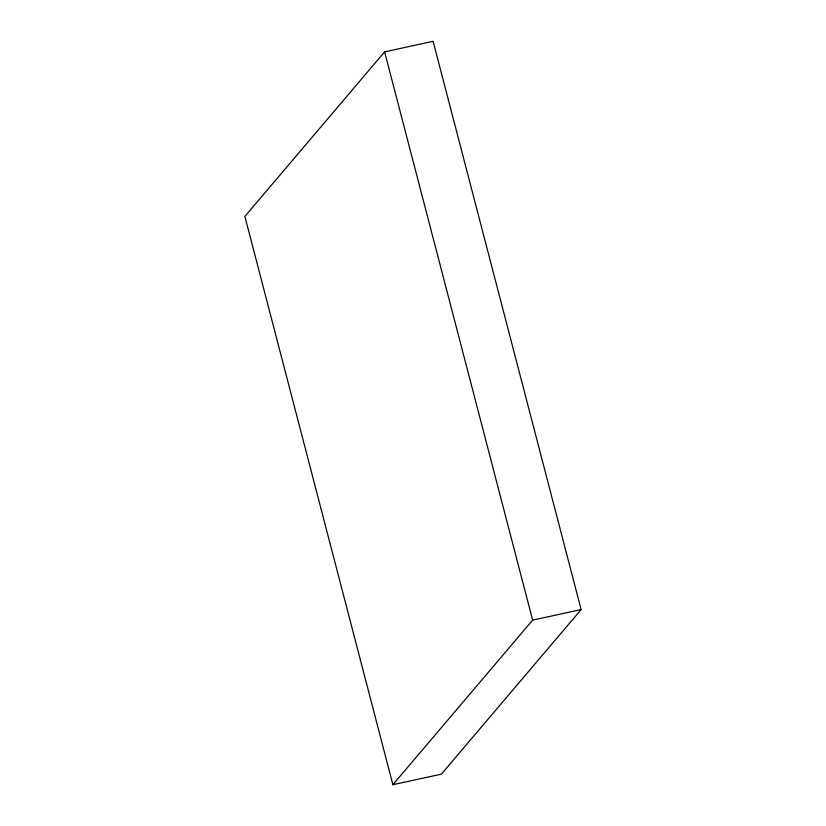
<?xml version="1.0" encoding="UTF-8"?>
<svg xmlns="http://www.w3.org/2000/svg" width="826" height="826" viewBox="0 0 826 826"><rect width="100%" height="100%" fill="white"/><g stroke="black" fill="none" stroke-linecap="round" stroke-linejoin="round"><path stroke-width="1.24" d="M384.617 51.862L244.868 216.422L392.887 784.7L441.383 774.138L581.132 609.578L433.113 41.3L384.617 51.862L532.646 620.13L392.887 784.7M532.646 620.13L581.132 609.578"/></g></svg>
